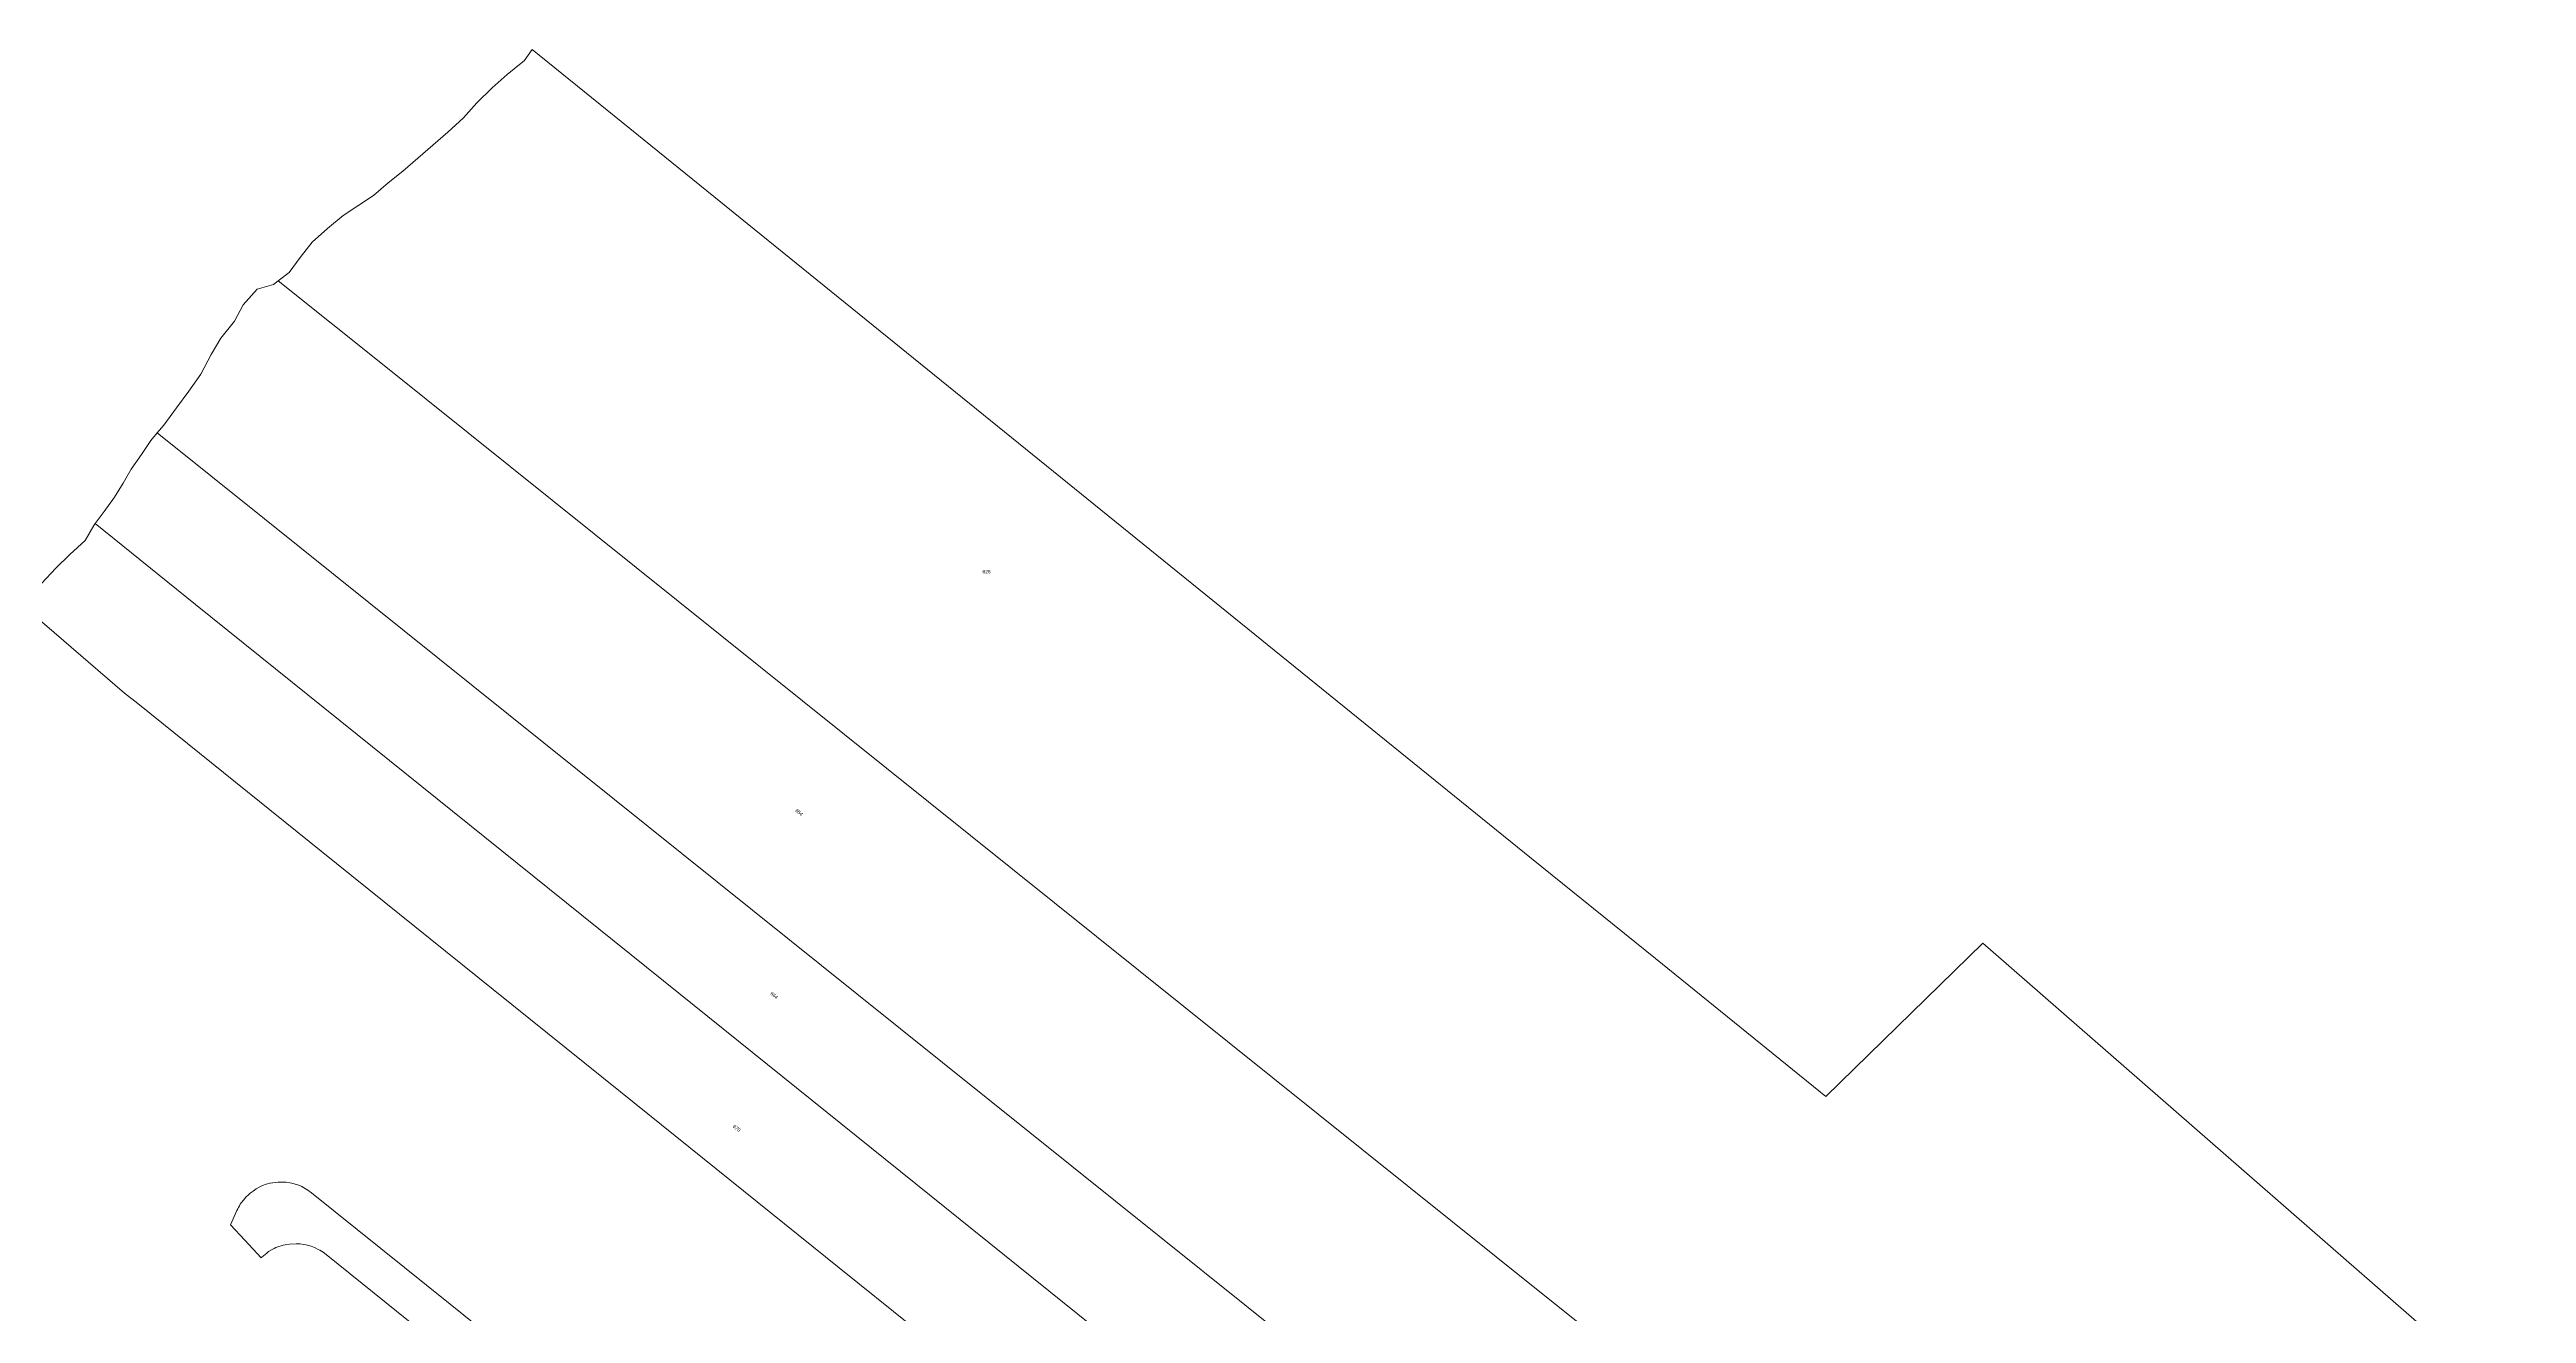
# Model space of a CAD drawing. Header units: metres. Extents: x 284044 to 286251, y 6274170 to 6277073.
# Drawn here: x 284842 to 286117, y 6276423 to 6277073 of the extents above; entities that cross this region are included whole.
import ezdxf

# ---------------------------------------------------------------- set-up
doc = ezdxf.new("R2010")
doc.units = ezdxf.units.M
doc.layers.add('Cadastre Land Parcels_SP_EXT', color=9, linetype='Continuous', lineweight=5)
doc.layers.add('Cadastre Roads_SP_EXT', color=9, linetype='Continuous', lineweight=5)
doc.styles.get("Standard").update_dxf_attribs({"font": 'arial.ttf'})

msp = doc.modelspace()

# ---------------------------------------------------------------- linework, layer by layer
at = {"layer": 'Cadastre Land Parcels_SP_EXT', "linetype": 'Continuous'}
for points in [[(286117.1, 6276369.1), (285842.5, 6276608.5), (285837.2, 6276613.1), (285756.3, 6276534.3), (285668.6, 6276605.2), (285604.9, 6276656.7), (285604.9, 6276656.7), (285144.2, 6277029.4), (285090.3, 6277072.9), (285086.2, 6277067.2), (285084.7, 6277065.9), (285077.5, 6277060.1), (285069.8, 6277053.3), (285061.9, 6277045.5), (285055, 6277037.8), (285047, 6277030.5), (285039.2, 6277023.8), (285031.5, 6277017.1), (285023.8, 6277010.4), (285016.3, 6277004.4), (285008.7, 6276997.9), (285001.1, 6276992.9), (284993, 6276987.5), (284985, 6276980.9), (284977.1, 6276973.8), (284971, 6276966), (284965.2, 6276958.2), (284959.6, 6276954), (285014.2, 6276910.3), (285402.5, 6276599.2), (285610, 6276433), (285678.4, 6276378.3)], [(285614.4, 6276226.8), (285165.9, 6276587.4), (284917.1, 6276787.4), (284865.4, 6276829), (284864.8, 6276828.1), (284860.2, 6276820.4), (284852.4, 6276813.2), (284845.1, 6276806.1), (284837.8, 6276798.2)], [(284830.5, 6276784.8), (284880.5, 6276741.8), (284887.3, 6276736.4), (284981.8, 6276660.4), (285070.3, 6276589.3), (285135.9, 6276536.6), (285248.5, 6276446), (285361.2, 6276355.5)]]:
    msp.add_lwpolyline(points, dxfattribs=at)
for points in [[(285610, 6276433), (285402.5, 6276599.2), (285014.2, 6276910.3), (284959.6, 6276954), (284957.2, 6276952.1), (284948.8, 6276949.7), (284941.6, 6276941.5), (284937.1, 6276933.2), (284930.1, 6276924.5), (284925.1, 6276916), (284919.8, 6276905.9), (284913.7, 6276897.2), (284907.3, 6276888.5), (284900.8, 6276879.7), (284897.4, 6276875.7), (284952.5, 6276831.5), (285257.5, 6276587.1), (285612.9, 6276302.3), (285834.6, 6276124.6), (285842.7, 6276118.1), (285926.8, 6276177.6), (285917.6, 6276185), (285678.4, 6276378.3), (285610, 6276433)], [(285612.9, 6276302.3), (285257.5, 6276587.1), (284952.5, 6276831.5), (284897.4, 6276875.7), (284894.1, 6276871.7), (284889.2, 6276864.5), (284884, 6276857.1), (284879.9, 6276849.9), (284875.4, 6276842.7), (284870, 6276835.3), (284865.4, 6276829), (284917.1, 6276787.4), (285165.9, 6276587.4), (285614.4, 6276226.8), (285785.1, 6276089.6), (285793.2, 6276083.1), (285842.7, 6276118.1), (285834.6, 6276124.6), (285612.9, 6276302.3)]]:
    msp.add_lwpolyline(points, close=True, dxfattribs=at)
at = {"layer": 'Cadastre Roads_SP_EXT', "linetype": 'Continuous'}
msp.add_lwpolyline([(285160.8, 6276336.9), (285048.1, 6276427.4), (284976.8, 6276484.7), (284976.8, 6276484.7), (284974.9, 6276486.1), (284971.8, 6276487.9), (284970.7, 6276488.4), (284966.6, 6276489.6), (284965.7, 6276489.8), (284963.8, 6276490.1), (284961, 6276490.1), (284959.6, 6276490.1), (284958.3, 6276490), (284955.5, 6276489.6), (284955.4, 6276489.6), (284954.2, 6276489.3), (284953.5, 6276489.1), (284951.6, 6276488.4), (284949.9, 6276487.6), (284948.3, 6276486.7), (284946.7, 6276485.6), (284945.2, 6276484.5), (284944.5, 6276483.8), (284943, 6276482.4), (284941.7, 6276480.9), (284940.6, 6276479.5), (284940.1, 6276478.8), (284939.7, 6276478), (284939.2, 6276477.2), (284938.8, 6276476.4), (284938.4, 6276475.6), (284935, 6276468.2), (284942.4, 6276460.4), (284950.9, 6276451.3), (284951.2, 6276451.6), (284952, 6276452.3), (284952.9, 6276453), (284953.7, 6276453.7), (284954.6, 6276454.4), (284956.1, 6276455.3), (284957.6, 6276456.1), (284958.4, 6276456.5), (284960, 6276457.1), (284961.1, 6276457.4), (284962.2, 6276457.7), (284963.3, 6276457.9), (284965.5, 6276458.3), (284968.9, 6276458.5), (284970.9, 6276458.4), (284972.8, 6276458.1), (284973.8, 6276458), (284974.8, 6276457.8), (284976.6, 6276457.2), (284978.4, 6276456.5), (284980.2, 6276455.6), (284981.1, 6276455.2), (284982.7, 6276454.2), (284984.3, 6276453), (285051.5, 6276399)], dxfattribs=at)

# ---------------------------------------------------------------- texts
at = {"layer": 'Cadastre Land Parcels_SP_EXT'}
msp.add_text('626', height=1.8, dxfattribs=at).set_placement((285322.2, 6276803.4))
for s, rotation, p in [('654', 320.8219, (285225.6, 6276681.1)), ('664', 321.2547, (285212.8, 6276586.9)), ('670', 321.3605, (285193.5, 6276518.5))]:
    msp.add_text(s, height=1.8, rotation=rotation, dxfattribs=at).set_placement(p)

doc.saveas('drawing.dxf')
